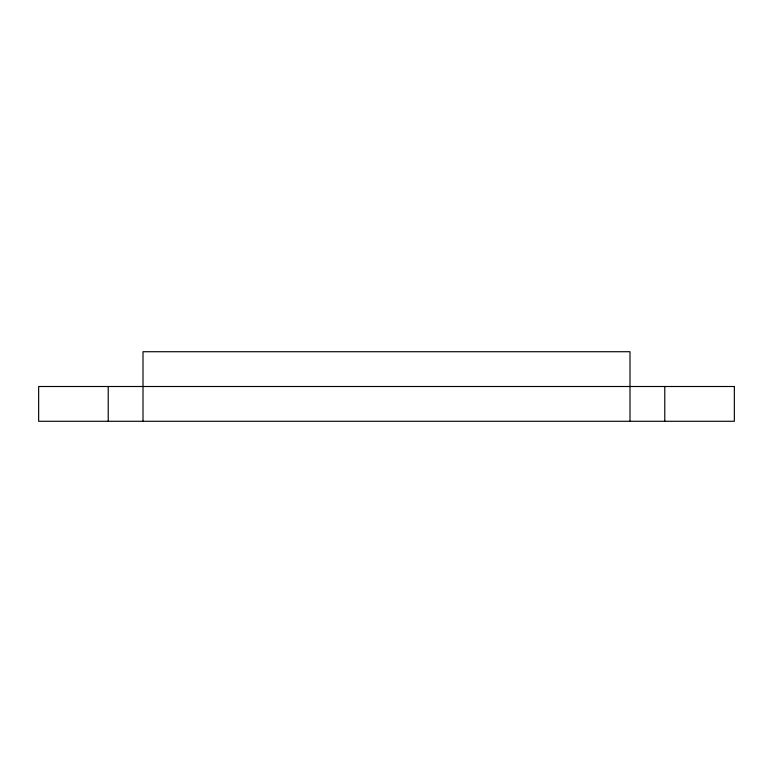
<?xml version="1.0" encoding="UTF-8"?>
<svg xmlns="http://www.w3.org/2000/svg" width="773" height="773" viewBox="0 0 773 773"><rect width="100%" height="100%" fill="white"/><g stroke="black" fill="none" stroke-linecap="round" stroke-linejoin="round"><path stroke-width="1.16" d="M664.78 386.5L664.78 421.285M629.995 421.285L629.995 351.715L143.005 351.715L143.005 421.285M108.22 386.5L108.22 421.285M734.35 386.5L38.65 386.5L38.65 421.285L734.35 421.285L734.35 386.5"/></g></svg>
